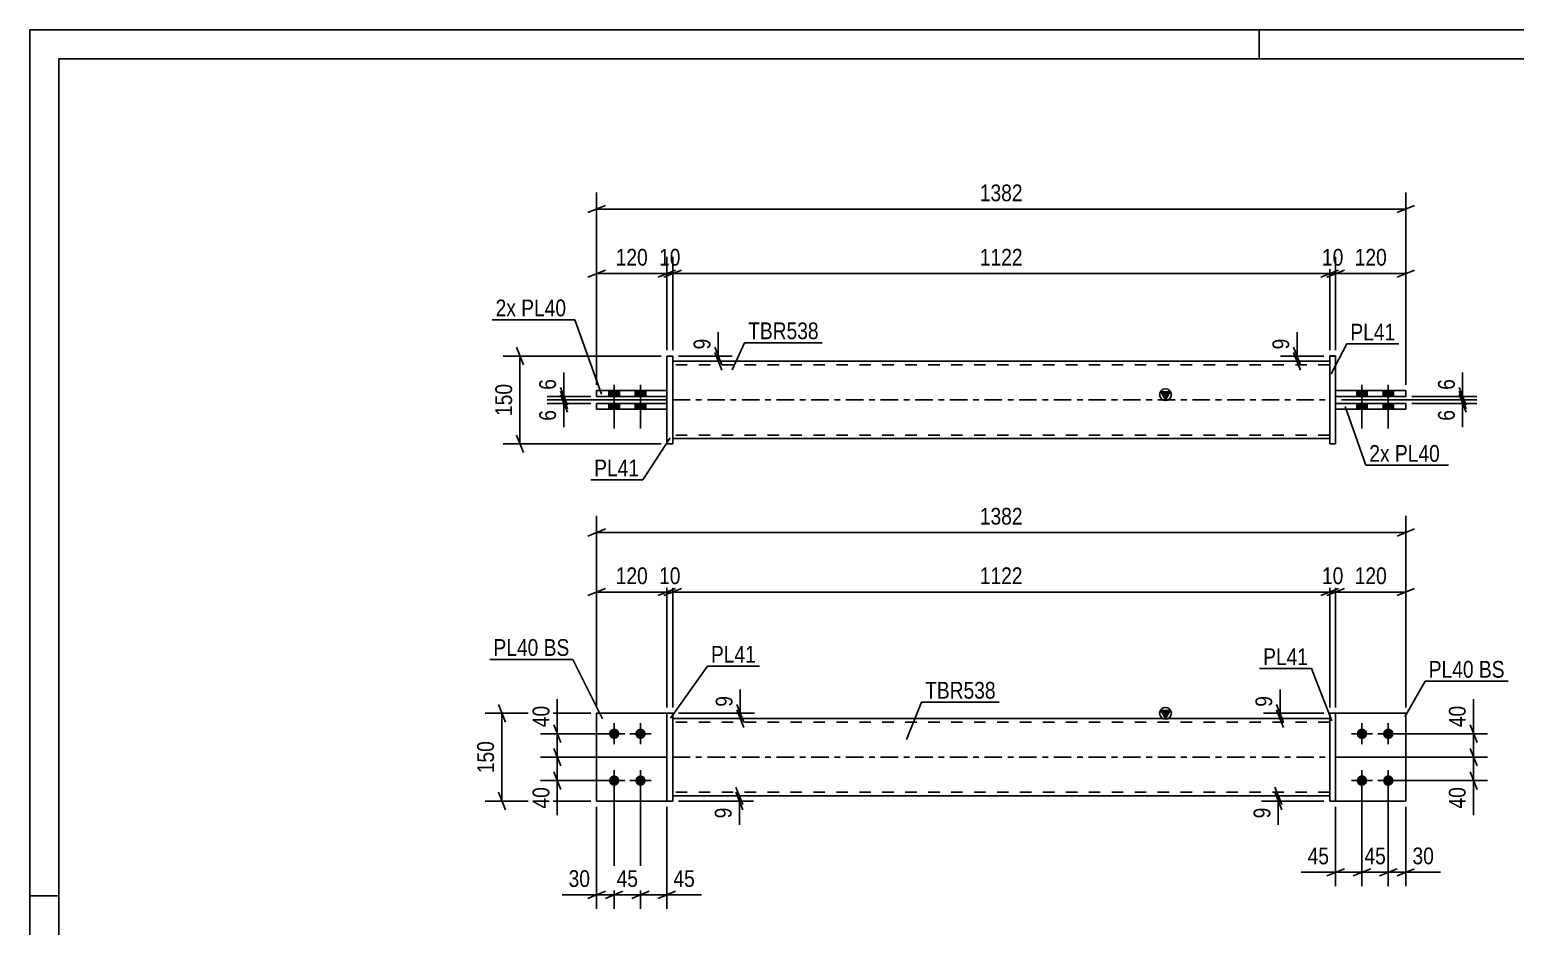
# Model space of a CAD drawing. Header units: millimetres. Extents: x 0 to 420, y 0 to 297.
# Drawn here: x 0 to 253.8, y 143.8 to 297 of the extents above; entities that cross this region are included whole.
import ezdxf

# ---------------------------------------------------------------- set-up
doc = ezdxf.new("R2010")
doc.units = ezdxf.units.MM
doc.linetypes.add('DXK_LINE_DOT2', pattern=[3.9198, 1.9599, -1.9599])
doc.linetypes.add('DXK_LINE_DOT3', pattern=[5.9187, 2.979, -0.9799, 0.9799, -0.9799])
doc.styles.add('Arial Narrow', font='ARIALN.TTF', dxfattribs={"height": 0.2})

# ---------------------------------------------------------------- blocks, each defined once
blk = doc.blocks.new('Unknown-581592509-1127')
at = {"color": 5, "linetype": 'Continuous'}
for p, q in [((420, 297), (0, 297)), ((0, 297), (0, 0)), ((0, 292), (0, 297)), ((210, 292), (210, 297)), ((415, 292), (5, 292)), ((5, 292), (5, 5)), ((5, 149), (0, 149))]:
    blk.add_line(p, q, dxfattribs=at)
blk = doc.blocks.new('Part-581592509-1392 - 1364')
at = {"color": 2, "linetype": 'Continuous'}
for p, q in [((222.08, 180.2), (223.08, 180.2)), ((222.08, 165.2), (222.08, 180.2)), ((223.08, 165.2), (223.08, 180.2)), ((222.08, 165.2), (223.08, 165.2)), ((222.08, 165.2), (223.08, 165.2))]:
    blk.add_line(p, q, dxfattribs=at)
at = {"color": 7, "linetype": 'DXK_LINE_DOT2'}
for p, q in [((222.08, 180.2), (223.08, 180.2)), ((222.08, 165.2), (222.08, 165.2)), ((223.08, 165.2), (223.08, 165.2)), ((223.08, 165.2), (223.08, 165.2))]:
    blk.add_line(p, q, dxfattribs=at)
blk = doc.blocks.new('Bolt-581592509-1403 - 1364')
at = {"linetype": 'Continuous'}
for points in [[(99.84, 175.8, -1), (99.84, 177.6, -1)], [(104.34, 175.8, -1), (104.34, 177.6, -1)], [(99.84, 167.8, -1), (99.84, 169.6, -1)], [(104.34, 167.8, -1), (104.34, 169.6, -1)]]:
    blk.add_hatch(color=1, dxfattribs=at).paths.add_polyline_path(points)
at = {"color": 1, "linetype": 'Continuous'}
for p, q in [((99.84, 174.9), (99.84, 178.5)), ((104.34, 174.9), (104.34, 178.5)), ((101.64, 176.7), (98.04, 176.7)), ((106.14, 176.7), (102.54, 176.7)), ((99.84, 166.9), (99.84, 170.5)), ((104.34, 166.9), (104.34, 170.5)), ((101.64, 168.7), (98.04, 168.7)), ((106.14, 168.7), (102.54, 168.7))]:
    blk.add_line(p, q, dxfattribs=at)
blk = doc.blocks.new('Bolt-581592509-1404 - 1364')
at = {"linetype": 'Continuous'}
for points in [[(227.58, 177.6), (227.77, 177.58), (227.95, 177.52), (228.11, 177.43), (228.25, 177.3), (228.36, 177.15), (228.44, 176.98), (228.48, 176.79), (228.48, 176.6), (228.44, 176.42), (228.36, 176.25), (228.25, 176.1), (228.11, 175.97), (227.95, 175.88), (227.77, 175.82), (227.58, 175.8), (227.4, 175.82), (227.22, 175.88), (227.05, 175.97), (226.91, 176.1), (226.8, 176.25), (226.73, 176.42), (226.69, 176.6), (226.69, 176.79), (226.73, 176.98), (226.8, 177.15), (226.91, 177.3), (227.05, 177.43), (227.22, 177.52), (227.4, 177.58)], [(232.08, 177.6), (232.27, 177.58), (232.45, 177.52), (232.61, 177.43), (232.75, 177.3), (232.86, 177.15), (232.94, 176.98), (232.98, 176.79), (232.98, 176.6), (232.94, 176.42), (232.86, 176.25), (232.75, 176.1), (232.61, 175.97), (232.45, 175.88), (232.27, 175.82), (232.08, 175.8), (231.9, 175.82), (231.72, 175.88), (231.55, 175.97), (231.41, 176.1), (231.3, 176.25), (231.23, 176.42), (231.19, 176.6), (231.19, 176.79), (231.23, 176.98), (231.3, 177.15), (231.41, 177.3), (231.55, 177.43), (231.72, 177.52), (231.9, 177.58)], [(227.58, 169.6), (227.77, 169.58), (227.95, 169.52), (228.11, 169.43), (228.25, 169.3), (228.36, 169.15), (228.44, 168.98), (228.48, 168.79), (228.48, 168.6), (228.44, 168.42), (228.36, 168.25), (228.25, 168.1), (228.11, 167.97), (227.95, 167.88), (227.77, 167.82), (227.58, 167.8), (227.4, 167.82), (227.22, 167.88), (227.05, 167.97), (226.91, 168.1), (226.8, 168.25), (226.73, 168.42), (226.69, 168.6), (226.69, 168.79), (226.73, 168.98), (226.8, 169.15), (226.91, 169.3), (227.05, 169.43), (227.22, 169.52), (227.4, 169.58)], [(232.08, 169.6), (232.27, 169.58), (232.45, 169.52), (232.61, 169.43), (232.75, 169.3), (232.86, 169.15), (232.94, 168.98), (232.98, 168.79), (232.98, 168.6), (232.94, 168.42), (232.86, 168.25), (232.75, 168.1), (232.61, 167.97), (232.45, 167.88), (232.27, 167.82), (232.08, 167.8), (231.9, 167.82), (231.72, 167.88), (231.55, 167.97), (231.41, 168.1), (231.3, 168.25), (231.23, 168.42), (231.19, 168.6), (231.19, 168.79), (231.23, 168.98), (231.3, 169.15), (231.41, 169.3), (231.55, 169.43), (231.72, 169.52), (231.9, 169.58)]]:
    blk.add_hatch(color=1, dxfattribs=at).paths.add_polyline_path(points)
at = {"color": 1, "linetype": 'Continuous'}
for p, q in [((227.58, 178.5), (227.58, 174.9)), ((232.08, 178.5), (232.08, 174.9)), ((225.78, 176.7), (229.38, 176.7)), ((230.28, 176.7), (233.88, 176.7)), ((227.58, 170.5), (227.58, 166.9)), ((232.08, 170.5), (232.08, 166.9)), ((225.78, 168.7), (229.38, 168.7)), ((230.28, 168.7), (233.88, 168.7))]:
    blk.add_line(p, q, dxfattribs=at)
blk = doc.blocks.new('Part-581592509-1409 - 1364')
at = {"color": 2, "linetype": 'Continuous'}
for p, q in [((109.84, 180.2), (108.84, 180.2)), ((108.84, 180.2), (108.84, 165.2)), ((109.84, 165.2), (109.84, 180.2)), ((108.84, 165.2), (109.84, 165.2))]:
    blk.add_line(p, q, dxfattribs=at)
blk = doc.blocks.new('Part-581592509-1424 - 1364')
at = {"color": 7, "linetype": 'DXK_LINE_DOT2'}
for p, q in [((108.84, 180.2), (96.84, 180.2)), ((96.84, 180.2), (96.84, 165.2)), ((108.84, 165.2), (108.84, 180.2)), ((96.84, 165.2), (108.84, 165.2))]:
    blk.add_line(p, q, dxfattribs=at)
blk = doc.blocks.new('Part-581592509-1429 - 1364')
at = {"color": 2, "linetype": 'Continuous'}
for p, q in [((108.84, 180.2), (96.84, 180.2)), ((96.84, 180.2), (96.84, 165.2)), ((96.84, 165.2), (108.84, 165.2))]:
    blk.add_line(p, q, dxfattribs=at)
at = {"color": 7, "linetype": 'DXK_LINE_DOT2'}
blk.add_line((108.84, 165.2), (108.84, 180.2), dxfattribs=at)
blk = doc.blocks.new('Part-581592509-1444 - 1364')
at = {"linetype": 'Continuous'}
blk.add_hatch(color=2, dxfattribs=at).paths.add_polyline_path([(194.02, 179.3), (193.22, 180.7), (194.82, 180.7)])
at = {"color": 2, "linetype": 'Continuous'}
for p, q in [((194.02, 179.3), (193.22, 180.7)), ((193.22, 180.7), (194.82, 180.7)), ((194.82, 180.7), (194.02, 179.3)), ((109.84, 179.3), (222.08, 179.3)), ((222.08, 166.1), (109.84, 166.1))]:
    blk.add_line(p, q, dxfattribs=at)
at = {"color": 7, "linetype": 'DXK_LINE_DOT2'}
for p, q in [((109.84, 166.1), (109.84, 179.3)), ((222.08, 178.7), (109.84, 178.7)), ((222.08, 179.3), (222.08, 166.1)), ((222.08, 166.7), (109.84, 166.7))]:
    blk.add_line(p, q, dxfattribs=at)
at = {"color": 7, "linetype": 'DXK_LINE_DOT3'}
blk.add_line((109.84, 172.7), (222.08, 172.7), dxfattribs=at)
at = {"color": 2, "linetype": 'Continuous'}
blk.add_circle((194.02, 180.2), 1, dxfattribs=at)
blk = doc.blocks.new('Part-581592509-1449 - 1364')
at = {"color": 2, "linetype": 'Continuous'}
for p, q in [((223.08, 180.2), (235.08, 180.2)), ((235.08, 180.2), (235.08, 180.2)), ((235.08, 165.2), (235.08, 180.2)), ((223.08, 165.2), (235.08, 165.2))]:
    blk.add_line(p, q, dxfattribs=at)
at = {"color": 7, "linetype": 'DXK_LINE_DOT2'}
for p, q in [((223.08, 180.2), (235.08, 180.2)), ((223.08, 165.2), (223.08, 180.2)), ((223.08, 165.2), (223.08, 165.2)), ((223.08, 165.2), (235.08, 165.2))]:
    blk.add_line(p, q, dxfattribs=at)
blk = doc.blocks.new('Part-581592509-1454 - 1364')
at = {"color": 7, "linetype": 'DXK_LINE_DOT2'}
for p, q in [((223.08, 180.2), (235.08, 180.2)), ((223.08, 165.2), (223.08, 180.2)), ((223.08, 180.2), (235.08, 180.2)), ((235.08, 180.2), (235.08, 180.2)), ((235.08, 180.2), (235.08, 165.2)), ((223.08, 165.2), (223.08, 165.2)), ((223.08, 165.2), (235.08, 165.2)), ((223.08, 165.2), (235.08, 165.2))]:
    blk.add_line(p, q, dxfattribs=at)
blk = doc.blocks.new('Part-581592509-1786 - 1771')
at = {"color": 2, "linetype": 'Continuous'}
for p, q in [((96.84, 235.34), (108.84, 235.34)), ((96.84, 234.34), (96.84, 235.34)), ((108.84, 234.34), (96.84, 234.34)), ((108.84, 235.34), (108.84, 234.34))]:
    blk.add_line(p, q, dxfattribs=at)
blk = doc.blocks.new('Part-581592509-1781 - 1771')
at = {"color": 2, "linetype": 'Continuous'}
for p, q in [((109.84, 241.24), (108.84, 241.24)), ((108.84, 241.24), (108.84, 226.24)), ((109.84, 226.24), (109.84, 241.24)), ((108.84, 226.24), (109.84, 226.24))]:
    blk.add_line(p, q, dxfattribs=at)
blk = doc.blocks.new('Part-581592509-1791 - 1771')
at = {"color": 2, "linetype": 'Continuous'}
for p, q in [((96.84, 233.14), (108.84, 233.14)), ((96.84, 232.14), (96.84, 233.14)), ((108.84, 232.14), (96.84, 232.14)), ((108.84, 233.14), (108.84, 232.14))]:
    blk.add_line(p, q, dxfattribs=at)
blk = doc.blocks.new('Bolt-581592509-1775 - 1771')
at = {"linetype": 'Continuous'}
for points in [[(98.94, 234.34), (100.74, 234.34), (100.74, 235.34), (98.94, 235.34)], [(98.94, 234.34), (100.74, 234.34), (100.74, 235.34), (98.94, 235.34)], [(103.44, 234.34), (105.24, 234.34), (105.24, 235.34), (103.44, 235.34)], [(103.44, 234.34), (105.24, 234.34), (105.24, 235.34), (103.44, 235.34)], [(98.94, 232.14), (100.74, 232.14), (100.74, 233.14), (98.94, 233.14)], [(98.94, 232.14), (100.74, 232.14), (100.74, 233.14), (98.94, 233.14)], [(103.44, 232.14), (105.24, 232.14), (105.24, 233.14), (103.44, 233.14)], [(103.44, 232.14), (105.24, 232.14), (105.24, 233.14), (103.44, 233.14)]]:
    blk.add_hatch(color=1, dxfattribs=at).paths.add_polyline_path(points)
at = {"color": 1, "linetype": 'Continuous'}
for p, q in [((99.84, 236.34), (99.84, 228.84)), ((99.84, 236.34), (99.84, 228.84)), ((104.34, 236.34), (104.34, 228.84)), ((104.34, 236.34), (104.34, 228.84)), ((98.94, 235.34), (98.94, 234.34)), ((98.94, 235.34), (98.94, 234.34)), ((100.74, 235.34), (100.74, 234.34)), ((100.74, 235.34), (100.74, 234.34)), ((103.44, 235.34), (103.44, 234.34)), ((103.44, 235.34), (103.44, 234.34)), ((105.24, 235.34), (105.24, 234.34)), ((105.24, 235.34), (105.24, 234.34)), ((98.94, 233.14), (98.94, 232.14)), ((98.94, 233.14), (98.94, 232.14)), ((100.74, 233.14), (100.74, 232.14)), ((100.74, 233.14), (100.74, 232.14)), ((103.44, 233.14), (103.44, 232.14)), ((103.44, 233.14), (103.44, 232.14)), ((105.24, 233.14), (105.24, 232.14)), ((105.24, 233.14), (105.24, 232.14))]:
    blk.add_line(p, q, dxfattribs=at)
blk = doc.blocks.new('Bolt-581592509-1776 - 1771')
at = {"linetype": 'Continuous'}
for points in [[(228.48, 235.35), (226.68, 235.35), (226.68, 234.35), (228.48, 234.35)], [(228.48, 235.34), (226.68, 235.34), (226.68, 234.34), (228.48, 234.34)], [(232.98, 235.35), (231.18, 235.35), (231.18, 234.35), (232.98, 234.35)], [(232.98, 235.34), (231.18, 235.34), (231.18, 234.34), (232.98, 234.34)], [(228.48, 233.15), (226.68, 233.15), (226.68, 232.15), (228.48, 232.15)], [(228.48, 233.14), (226.68, 233.14), (226.68, 232.14), (228.48, 232.14)], [(232.98, 233.15), (231.18, 233.15), (231.18, 232.15), (232.98, 232.15)], [(232.98, 233.14), (231.18, 233.14), (231.18, 232.14), (232.98, 232.14)]]:
    blk.add_hatch(color=1, dxfattribs=at).paths.add_polyline_path(points)
at = {"color": 1, "linetype": 'Continuous'}
for p, q in [((227.58, 236.35), (227.58, 228.85)), ((227.58, 236.34), (227.58, 228.84)), ((232.08, 236.35), (232.08, 228.85)), ((232.08, 236.34), (232.08, 228.84)), ((226.68, 235.35), (226.68, 234.35)), ((226.68, 235.34), (226.68, 234.34)), ((228.48, 235.35), (228.48, 234.35)), ((228.48, 235.34), (228.48, 234.34)), ((231.18, 235.35), (231.18, 234.35)), ((231.18, 235.34), (231.18, 234.34)), ((232.98, 235.35), (232.98, 234.35)), ((232.98, 235.34), (232.98, 234.34)), ((226.68, 233.15), (226.68, 232.15)), ((226.68, 233.14), (226.68, 232.14)), ((228.48, 233.15), (228.48, 232.15)), ((228.48, 233.14), (228.48, 232.14)), ((231.18, 233.15), (231.18, 232.15)), ((231.18, 233.14), (231.18, 232.14)), ((232.98, 233.15), (232.98, 232.15)), ((232.98, 233.14), (232.98, 232.14))]:
    blk.add_line(p, q, dxfattribs=at)
blk = doc.blocks.new('Part-581592509-1796 - 1771')
at = {"color": 2, "linetype": 'Continuous'}
for p, q in [((222.08, 241.25), (222.08, 226.25)), ((222.08, 241.25), (223.08, 241.25)), ((223.08, 226.25), (223.08, 241.25)), ((222.08, 226.25), (223.08, 226.25)), ((222.08, 226.24), (223.08, 226.24))]:
    blk.add_line(p, q, dxfattribs=at)
at = {"color": 7, "linetype": 'DXK_LINE_DOT2'}
for p, q in [((222.08, 241.24), (222.08, 241.25)), ((222.08, 241.24), (223.08, 241.24)), ((222.08, 226.25), (222.08, 226.24)), ((223.08, 226.24), (223.08, 226.25)), ((223.08, 226.25), (223.08, 226.24))]:
    blk.add_line(p, q, dxfattribs=at)
blk = doc.blocks.new('Part-581592509-1801 - 1771')
at = {"linetype": 'Continuous'}
blk.add_hatch(color=2, dxfattribs=at).paths.add_polyline_path([(194.02, 233.74), (193.22, 235.14), (194.82, 235.14)])
at = {"color": 2, "linetype": 'Continuous'}
for p, q in [((109.84, 240.34), (222.08, 240.34)), ((194.02, 233.74), (193.22, 235.14)), ((193.22, 235.14), (194.82, 235.14)), ((194.82, 235.14), (194.02, 233.74)), ((109.84, 227.14), (222.08, 227.14))]:
    blk.add_line(p, q, dxfattribs=at)
at = {"color": 7, "linetype": 'DXK_LINE_DOT2'}
for p, q in [((109.84, 240.34), (109.84, 227.14)), ((222.08, 239.74), (109.84, 239.74)), ((222.08, 240.34), (222.08, 227.14)), ((222.08, 227.74), (109.84, 227.74))]:
    blk.add_line(p, q, dxfattribs=at)
at = {"color": 7, "linetype": 'DXK_LINE_DOT3'}
blk.add_line((109.84, 233.74), (222.08, 233.74), dxfattribs=at)
at = {"color": 2, "linetype": 'Continuous'}
blk.add_circle((194.02, 234.64), 1, dxfattribs=at)
blk = doc.blocks.new('Part-581592509-1806 - 1771')
at = {"color": 2, "linetype": 'Continuous'}
for p, q in [((223.08, 233.15), (235.08, 233.15)), ((223.08, 232.15), (223.08, 233.15)), ((223.08, 232.15), (235.08, 232.15)), ((223.08, 232.14), (235.08, 232.14)), ((235.08, 232.15), (235.08, 233.15))]:
    blk.add_line(p, q, dxfattribs=at)
at = {"color": 7, "linetype": 'DXK_LINE_DOT2'}
for p, q in [((223.08, 233.14), (235.08, 233.14)), ((223.08, 232.14), (223.08, 232.15)), ((235.08, 232.15), (235.08, 232.14)), ((235.08, 232.14), (235.08, 232.15))]:
    blk.add_line(p, q, dxfattribs=at)
blk = doc.blocks.new('Part-581592509-1811 - 1771')
at = {"color": 2, "linetype": 'Continuous'}
for p, q in [((223.08, 235.35), (235.08, 235.35)), ((223.08, 234.35), (223.08, 235.35)), ((223.08, 234.35), (235.08, 234.35)), ((223.08, 234.34), (235.08, 234.34)), ((235.08, 234.35), (235.08, 235.35))]:
    blk.add_line(p, q, dxfattribs=at)
at = {"color": 7, "linetype": 'DXK_LINE_DOT2'}
for p, q in [((223.08, 235.34), (235.08, 235.34)), ((223.08, 234.34), (223.08, 234.35)), ((235.08, 234.35), (235.08, 234.34)), ((235.08, 234.34), (235.08, 234.35))]:
    blk.add_line(p, q, dxfattribs=at)
blk = doc.blocks.new('StraightDimension-581592509-1456 - 1364')
at = {"color": 7, "linetype": 'Continuous'}
for p, q in [((221.08, 180.2), (210.74, 180.2)), ((212.99, 181.7), (214.19, 178.7)), ((214.19, 177.8), (212.99, 180.8)), ((213.59, 179.3), (213.59, 180.2)), ((221.08, 179.3), (210.74, 179.3))]:
    blk.add_line(p, q, dxfattribs=at)
at = {"color": 0}
blk.add_wipeout([(212.84, 183.75), (208.64, 183.75), (208.64, 180.72), (212.84, 180.72)], dxfattribs=at)
at = {"color": 7, "linetype": 'Continuous'}
blk.add_line((213.59, 180.2), (213.59, 184.28), dxfattribs=at)
blk.add_line((213.59, 180.2), (213.59, 184.28), dxfattribs=at)
at = {"color": 3, "style": 'Arial Narrow'}
blk.add_text('9', height=2.86, rotation=90.0002, dxfattribs=at).set_placement((212.24, 181.32))
blk = doc.blocks.new('StraightDimension-581592509-1467 - 1364')
at = {"color": 7, "linetype": 'Continuous'}
for p, q in [((246.04, 178.2), (247.24, 175.2)), ((233.08, 176.7), (249.04, 176.7)), ((246.64, 172.7), (246.64, 176.7)), ((223.08, 172.7), (249.04, 172.7)), ((247.24, 171.2), (246.04, 174.2))]:
    blk.add_line(p, q, dxfattribs=at)
at = {"color": 0}
blk.add_wipeout([(245.89, 182.08), (241.69, 182.08), (241.69, 177.22), (245.89, 177.22)], dxfattribs=at)
at = {"color": 7, "linetype": 'Continuous'}
blk.add_line((246.64, 176.7), (246.64, 182.6), dxfattribs=at)
blk.add_line((246.64, 176.7), (246.64, 182.6), dxfattribs=at)
at = {"color": 3, "style": 'Arial Narrow'}
blk.add_text('40', height=2.863, rotation=90.0002, dxfattribs=at).set_placement((245.29, 177.82))
blk = doc.blocks.new('StraightDimension-581592509-1718 - 1364')
at = {"color": 7, "linetype": 'Continuous'}
for p, q in [((96.84, 181.2), (96.84, 203.77)), ((108.84, 181.2), (108.84, 203.77)), ((95.34, 200.32), (98.34, 201.52)), ((96.84, 200.92), (108.84, 200.92)), ((110.34, 201.52), (107.34, 200.32))]:
    blk.add_line(p, q, dxfattribs=at)
at = {"color": 0}
blk.add_wipeout([(106.18, 201.67), (106.18, 205.87), (99.5, 205.87), (99.5, 201.67)], dxfattribs=at)
at = {"color": 3, "style": 'Arial Narrow'}
blk.add_text('120', height=2.863, dxfattribs=at).set_placement((100.1, 202.27))
blk = doc.blocks.new('StraightDimension-581592509-1590 - 1364')
at = {"color": 7, "linetype": 'Continuous'}
for p, q in [((110.84, 180.2), (123.79, 180.2)), ((120.79, 181.7), (121.99, 178.7)), ((121.99, 177.8), (120.79, 180.8)), ((121.39, 179.3), (121.39, 180.2)), ((110.84, 179.3), (123.79, 179.3))]:
    blk.add_line(p, q, dxfattribs=at)
at = {"color": 0}
blk.add_wipeout([(120.64, 183.75), (116.44, 183.75), (116.44, 180.72), (120.64, 180.72)], dxfattribs=at)
at = {"color": 7, "linetype": 'Continuous'}
blk.add_line((121.39, 180.2), (121.39, 184.28), dxfattribs=at)
blk.add_line((121.39, 180.2), (121.39, 184.28), dxfattribs=at)
at = {"color": 3, "style": 'Arial Narrow'}
blk.add_text('9', height=2.86, rotation=90.0002, dxfattribs=at).set_placement((120.04, 181.32))
blk = doc.blocks.new('StraightDimension-581592509-1599 - 1364')
at = {"color": 7, "linetype": 'Continuous'}
for p, q in [((120.64, 167.6), (121.84, 164.6)), ((110.84, 166.1), (123.64, 166.1)), ((110.84, 165.2), (123.64, 165.2)), ((121.84, 163.7), (120.64, 166.7)), ((121.24, 165.2), (121.24, 166.1))]:
    blk.add_line(p, q, dxfattribs=at)
at = {"color": 0}
blk.add_wipeout([(120.49, 164.67), (116.29, 164.67), (116.29, 161.65), (120.49, 161.65)], dxfattribs=at)
at = {"color": 7, "linetype": 'Continuous'}
blk.add_line((121.24, 165.2), (121.24, 161.12), dxfattribs=at)
blk.add_line((121.24, 165.2), (121.24, 161.12), dxfattribs=at)
at = {"color": 3, "style": 'Arial Narrow'}
blk.add_text('9', height=2.86, rotation=90.0002, dxfattribs=at).set_placement((119.89, 162.25))
blk = doc.blocks.new('StraightDimension-581592509-1530 - 1364')
at = {"color": 7, "linetype": 'Continuous'}
for p, q in [((227.58, 167.7), (227.58, 150.65)), ((232.08, 167.7), (232.08, 150.65)), ((226.08, 152.45), (229.08, 153.65)), ((227.58, 153.05), (232.08, 153.05)), ((233.58, 153.65), (230.58, 152.45))]:
    blk.add_line(p, q, dxfattribs=at)
at = {"color": 0}
blk.add_wipeout([(232.26, 153.8), (232.26, 158), (227.4, 158), (227.4, 153.8)], dxfattribs=at)
at = {"color": 3, "style": 'Arial Narrow'}
blk.add_text('45', height=2.863, dxfattribs=at).set_placement((228, 154.4))
blk = doc.blocks.new('StraightDimension-581592509-1540 - 1364')
at = {"color": 7, "linetype": 'Continuous'}
for p, q in [((232.08, 167.7), (232.08, 150.65)), ((235.08, 164.2), (235.08, 150.65)), ((230.58, 152.45), (233.58, 153.65)), ((232.08, 153.05), (235.08, 153.05)), ((236.58, 153.65), (233.58, 152.45))]:
    blk.add_line(p, q, dxfattribs=at)
at = {"color": 0}
blk.add_wipeout([(240.46, 153.8), (240.46, 158), (235.61, 158), (235.61, 153.8)], dxfattribs=at)
at = {"color": 7, "linetype": 'Continuous'}
blk.add_line((235.08, 153.05), (240.99, 153.05), dxfattribs=at)
blk.add_line((235.08, 153.05), (240.99, 153.05), dxfattribs=at)
at = {"color": 3, "style": 'Arial Narrow'}
blk.add_text('30', height=2.863, dxfattribs=at).set_placement((236.21, 154.4))
blk = doc.blocks.new('StraightDimension-581592509-1653 - 1364')
at = {"color": 7, "linetype": 'Continuous'}
for p, q in [((223.08, 181.2), (223.08, 203.77)), ((235.08, 181.2), (235.08, 203.77)), ((221.58, 200.32), (224.58, 201.52)), ((223.08, 200.92), (235.08, 200.92)), ((236.58, 201.52), (233.58, 200.32))]:
    blk.add_line(p, q, dxfattribs=at)
at = {"color": 0}
blk.add_wipeout([(232.42, 201.67), (232.42, 205.87), (225.74, 205.87), (225.74, 201.67)], dxfattribs=at)
at = {"color": 3, "style": 'Arial Narrow'}
blk.add_text('120', height=2.863, dxfattribs=at).set_placement((226.34, 202.27))
blk = doc.blocks.new('StraightDimension-581592509-1692 - 1364')
at = {"color": 7, "linetype": 'Continuous'}
for p, q in [((109.84, 181.2), (109.84, 203.77)), ((222.08, 181.2), (222.08, 203.77)), ((111.34, 201.52), (108.34, 200.32)), ((109.84, 200.92), (222.08, 200.92)), ((220.58, 200.32), (223.58, 201.52))]:
    blk.add_line(p, q, dxfattribs=at)
at = {"color": 0}
blk.add_wipeout([(170.22, 201.67), (170.22, 205.87), (161.7, 205.87), (161.7, 201.67)], dxfattribs=at)
at = {"color": 3, "style": 'Arial Narrow'}
blk.add_text('1122', height=2.863, dxfattribs=at).set_placement((162.3, 202.27))
blk = doc.blocks.new('StraightDimension-581592509-1628 - 1364')
at = {"color": 7, "linetype": 'Continuous'}
for p, q in [((99.84, 167.7), (99.84, 146.78)), ((96.84, 164.2), (96.84, 146.78)), ((95.34, 148.58), (98.34, 149.78)), ((101.34, 149.78), (98.34, 148.58)), ((96.84, 149.18), (99.84, 149.18))]:
    blk.add_line(p, q, dxfattribs=at)
at = {"color": 0}
blk.add_wipeout([(96.31, 149.93), (96.31, 154.13), (91.46, 154.13), (91.46, 149.93)], dxfattribs=at)
at = {"color": 7, "linetype": 'Continuous'}
blk.add_line((96.84, 149.18), (90.93, 149.18), dxfattribs=at)
blk.add_line((96.84, 149.18), (90.93, 149.18), dxfattribs=at)
at = {"color": 3, "style": 'Arial Narrow'}
blk.add_text('30', height=2.863, dxfattribs=at).set_placement((92.06, 150.53))
blk = doc.blocks.new('StraightDimension-581592509-1514 - 1364')
at = {"color": 7, "linetype": 'Continuous'}
for p, q in [((227.58, 167.7), (227.58, 150.65)), ((223.08, 164.2), (223.08, 150.65)), ((221.58, 152.45), (224.58, 153.65)), ((223.08, 153.05), (227.58, 153.05)), ((229.08, 153.65), (226.08, 152.45))]:
    blk.add_line(p, q, dxfattribs=at)
at = {"color": 0}
blk.add_wipeout([(222.56, 153.8), (222.56, 158), (217.7, 158), (217.7, 153.8)], dxfattribs=at)
at = {"color": 7, "linetype": 'Continuous'}
blk.add_line((223.08, 153.05), (217.18, 153.05), dxfattribs=at)
blk.add_line((223.08, 153.05), (217.18, 153.05), dxfattribs=at)
at = {"color": 3, "style": 'Arial Narrow'}
blk.add_text('45', height=2.863, dxfattribs=at).set_placement((218.3, 154.4))
blk = doc.blocks.new('StraightDimension-581592509-1486 - 1364')
at = {"color": 7, "linetype": 'Continuous'}
for p, q in [((223.08, 172.7), (249.04, 172.7)), ((246.04, 174.2), (247.24, 171.2)), ((246.64, 168.7), (246.64, 172.7)), ((247.24, 167.2), (246.04, 170.2)), ((233.08, 168.7), (249.04, 168.7))]:
    blk.add_line(p, q, dxfattribs=at)
at = {"color": 0}
blk.add_wipeout([(245.89, 168.17), (241.69, 168.17), (241.69, 163.32), (245.89, 163.32)], dxfattribs=at)
at = {"color": 7, "linetype": 'Continuous'}
blk.add_line((246.64, 168.7), (246.64, 162.79), dxfattribs=at)
blk.add_line((246.64, 168.7), (246.64, 162.79), dxfattribs=at)
at = {"color": 3, "style": 'Arial Narrow'}
blk.add_text('40', height=2.863, rotation=90.0002, dxfattribs=at).set_placement((245.29, 163.92))
blk = doc.blocks.new('StraightDimension-581592509-1500 - 1364')
at = {"color": 7, "linetype": 'Continuous'}
for p, q in [((95.84, 180.2), (77.81, 180.2)), ((81.26, 178.7), (80.06, 181.7)), ((80.66, 165.2), (80.66, 180.2)), ((95.84, 165.2), (77.81, 165.2)), ((80.06, 166.7), (81.26, 163.7))]:
    blk.add_line(p, q, dxfattribs=at)
at = {"color": 0}
blk.add_wipeout([(79.91, 176.04), (75.71, 176.04), (75.71, 169.36), (79.91, 169.36)], dxfattribs=at)
at = {"color": 3, "style": 'Arial Narrow'}
blk.add_text('150', height=2.863, rotation=90.0002, dxfattribs=at).set_placement((79.31, 169.96))
blk = doc.blocks.new('StraightDimension-581592509-1554 - 1364')
at = {"color": 7, "linetype": 'Continuous'}
for p, q in [((212.68, 167.6), (213.88, 164.6)), ((221.08, 166.1), (210.43, 166.1)), ((221.08, 165.2), (210.43, 165.2)), ((213.88, 163.7), (212.68, 166.7)), ((213.28, 165.2), (213.28, 166.1))]:
    blk.add_line(p, q, dxfattribs=at)
at = {"color": 0}
blk.add_wipeout([(212.53, 164.67), (208.33, 164.67), (208.33, 161.65), (212.53, 161.65)], dxfattribs=at)
at = {"color": 7, "linetype": 'Continuous'}
blk.add_line((213.28, 165.2), (213.28, 161.12), dxfattribs=at)
blk.add_line((213.28, 165.2), (213.28, 161.12), dxfattribs=at)
at = {"color": 3, "style": 'Arial Narrow'}
blk.add_text('9', height=2.86, rotation=90.0002, dxfattribs=at).set_placement((211.93, 162.25))
blk = doc.blocks.new('StraightDimension-581592509-1563 - 1364')
at = {"color": 7, "linetype": 'Continuous'}
for p, q in [((89.52, 178.2), (90.72, 175.2)), ((98.84, 176.7), (87.27, 176.7)), ((90.12, 172.7), (90.12, 176.7)), ((108.84, 172.7), (87.27, 172.7)), ((90.72, 171.2), (89.52, 174.2))]:
    blk.add_line(p, q, dxfattribs=at)
at = {"color": 0}
blk.add_wipeout([(89.37, 182.08), (85.17, 182.08), (85.17, 177.22), (89.37, 177.22)], dxfattribs=at)
at = {"color": 7, "linetype": 'Continuous'}
blk.add_line((90.12, 176.7), (90.12, 182.6), dxfattribs=at)
blk.add_line((90.12, 176.7), (90.12, 182.6), dxfattribs=at)
at = {"color": 3, "style": 'Arial Narrow'}
blk.add_text('40', height=2.863, rotation=90.0002, dxfattribs=at).set_placement((88.77, 177.82))
blk = doc.blocks.new('StraightDimension-581592509-1576 - 1364')
at = {"color": 7, "linetype": 'Continuous'}
for p, q in [((108.84, 172.7), (87.27, 172.7)), ((89.52, 174.2), (90.72, 171.2)), ((90.12, 168.7), (90.12, 172.7)), ((90.72, 167.2), (89.52, 170.2)), ((98.84, 168.7), (87.27, 168.7))]:
    blk.add_line(p, q, dxfattribs=at)
at = {"color": 0}
blk.add_wipeout([(89.37, 168.17), (85.17, 168.17), (85.17, 163.32), (89.37, 163.32)], dxfattribs=at)
at = {"color": 7, "linetype": 'Continuous'}
blk.add_line((90.12, 168.7), (90.12, 162.79), dxfattribs=at)
blk.add_line((90.12, 168.7), (90.12, 162.79), dxfattribs=at)
at = {"color": 3, "style": 'Arial Narrow'}
blk.add_text('40', height=2.863, rotation=90.0002, dxfattribs=at).set_placement((88.77, 163.92))
blk = doc.blocks.new('StraightDimension-581592509-1608 - 1364')
at = {"color": 7, "linetype": 'Continuous'}
for p, q in [((104.34, 167.7), (104.34, 146.78)), ((108.84, 164.2), (108.84, 146.78)), ((102.84, 148.58), (105.84, 149.78)), ((110.34, 149.78), (107.34, 148.58)), ((104.34, 149.18), (108.84, 149.18))]:
    blk.add_line(p, q, dxfattribs=at)
at = {"color": 0}
blk.add_wipeout([(114.22, 149.93), (114.22, 154.13), (109.36, 154.13), (109.36, 149.93)], dxfattribs=at)
at = {"color": 7, "linetype": 'Continuous'}
blk.add_line((108.84, 149.18), (114.74, 149.18), dxfattribs=at)
blk.add_line((108.84, 149.18), (114.74, 149.18), dxfattribs=at)
at = {"color": 3, "style": 'Arial Narrow'}
blk.add_text('45', height=2.863, dxfattribs=at).set_placement((109.96, 150.53))
blk = doc.blocks.new('StraightDimension-581592509-1621 - 1364')
at = {"color": 7, "linetype": 'Continuous'}
for p, q in [((99.84, 167.7), (99.84, 146.78)), ((104.34, 167.7), (104.34, 146.78)), ((98.34, 148.58), (101.34, 149.78)), ((105.84, 149.78), (102.84, 148.58)), ((99.84, 149.18), (104.34, 149.18))]:
    blk.add_line(p, q, dxfattribs=at)
at = {"color": 0}
blk.add_wipeout([(104.52, 149.93), (104.52, 154.13), (99.66, 154.13), (99.66, 149.93)], dxfattribs=at)
at = {"color": 3, "style": 'Arial Narrow'}
blk.add_text('45', height=2.863, dxfattribs=at).set_placement((100.26, 150.53))
blk = doc.blocks.new('StraightDimension-581592509-1639 - 1364')
at = {"color": 7, "linetype": 'Continuous'}
for p, q in [((96.84, 181.2), (96.84, 213.94)), ((235.08, 181.2), (235.08, 213.94)), ((98.34, 211.69), (95.34, 210.49)), ((96.84, 211.09), (235.08, 211.09)), ((233.58, 210.49), (236.58, 211.69))]:
    blk.add_line(p, q, dxfattribs=at)
at = {"color": 0}
blk.add_wipeout([(170.22, 211.84), (170.22, 216.04), (161.7, 216.04), (161.7, 211.84)], dxfattribs=at)
at = {"color": 3, "style": 'Arial Narrow'}
blk.add_text('1382', height=2.863, dxfattribs=at).set_placement((162.3, 212.44))
blk = doc.blocks.new('StraightDimension-581592509-1675 - 1364')
at = {"color": 7, "linetype": 'Continuous'}
for p, q in [((222.08, 181.2), (222.08, 203.77)), ((223.08, 181.2), (223.08, 203.77)), ((220.58, 200.32), (223.58, 201.52)), ((224.58, 201.52), (221.58, 200.32)), ((222.08, 200.92), (223.08, 200.92))]:
    blk.add_line(p, q, dxfattribs=at)
at = {"color": 0}
blk.add_wipeout([(225.01, 201.67), (225.01, 205.87), (220.15, 205.87), (220.15, 201.67)], dxfattribs=at)
at = {"color": 3, "style": 'Arial Narrow'}
blk.add_text('10', height=2.863, dxfattribs=at).set_placement((220.75, 202.27))
blk = doc.blocks.new('StraightDimension-581592509-1701 - 1364')
at = {"color": 7, "linetype": 'Continuous'}
for p, q in [((108.84, 181.2), (108.84, 203.77)), ((109.84, 181.2), (109.84, 203.77)), ((107.34, 200.32), (110.34, 201.52)), ((111.34, 201.52), (108.34, 200.32)), ((108.84, 200.92), (109.84, 200.92))]:
    blk.add_line(p, q, dxfattribs=at)
at = {"color": 0}
blk.add_wipeout([(111.77, 201.67), (111.77, 205.87), (106.91, 205.87), (106.91, 201.67)], dxfattribs=at)
at = {"color": 3, "style": 'Arial Narrow'}
blk.add_text('10', height=2.863, dxfattribs=at).set_placement((107.51, 202.27))
blk = doc.blocks.new('StraightDimension-581592509-1824 - 1771')
at = {"color": 7, "linetype": 'Continuous'}
for p, q in [((108.84, 242.24), (108.84, 258.19)), ((109.84, 242.24), (109.84, 258.19)), ((107.34, 254.74), (110.34, 255.94)), ((111.34, 255.94), (108.34, 254.74)), ((108.84, 255.34), (109.84, 255.34))]:
    blk.add_line(p, q, dxfattribs=at)
at = {"color": 0}
blk.add_wipeout([(111.77, 256.09), (111.77, 260.29), (106.91, 260.29), (106.91, 256.09)], dxfattribs=at)
at = {"color": 3, "style": 'Arial Narrow'}
blk.add_text('10', height=2.863, dxfattribs=at).set_placement((107.51, 256.69))
blk = doc.blocks.new('StraightDimension-581592509-1834 - 1771')
at = {"color": 7, "linetype": 'Continuous'}
for p, q in [((96.84, 236.34), (96.84, 258.19)), ((108.84, 242.24), (108.84, 258.19)), ((95.34, 254.74), (98.34, 255.94)), ((96.84, 255.34), (108.84, 255.34)), ((110.34, 255.94), (107.34, 254.74))]:
    blk.add_line(p, q, dxfattribs=at)
at = {"color": 0}
blk.add_wipeout([(106.18, 256.09), (106.18, 260.29), (99.5, 260.29), (99.5, 256.09)], dxfattribs=at)
at = {"color": 3, "style": 'Arial Narrow'}
blk.add_text('120', height=2.863, dxfattribs=at).set_placement((100.1, 256.69))
blk = doc.blocks.new('StraightDimension-581592509-1939 - 1771')
at = {"color": 7, "linetype": 'Continuous'}
for p, q in [((224.08, 233.74), (247.18, 233.74)), ((236.08, 234.35), (247.18, 234.35)), ((244.18, 235.85), (245.38, 232.85)), ((245.38, 232.24), (244.18, 235.24)), ((244.78, 233.74), (244.78, 234.35))]:
    blk.add_line(p, q, dxfattribs=at)
at = {"color": 0}
blk.add_wipeout([(244.03, 237.9), (239.83, 237.9), (239.83, 234.87), (244.03, 234.87)], dxfattribs=at)
at = {"color": 7, "linetype": 'Continuous'}
blk.add_line((244.78, 234.35), (244.78, 238.42), dxfattribs=at)
blk.add_line((244.78, 234.35), (244.78, 238.42), dxfattribs=at)
at = {"color": 3, "style": 'Arial Narrow'}
blk.add_text('6', height=2.86, rotation=90.0002, dxfattribs=at).set_placement((243.43, 235.47))
blk = doc.blocks.new('StraightDimension-581592509-1875 - 1771')
at = {"color": 7, "linetype": 'Continuous'}
for p, q in [((107.84, 241.24), (80.9, 241.24)), ((84.35, 239.74), (83.15, 242.74)), ((83.75, 226.24), (83.75, 241.24)), ((107.84, 226.24), (80.9, 226.24)), ((83.15, 227.74), (84.35, 224.74))]:
    blk.add_line(p, q, dxfattribs=at)
at = {"color": 0}
blk.add_wipeout([(83, 237.09), (78.8, 237.09), (78.8, 230.4), (83, 230.4)], dxfattribs=at)
at = {"color": 3, "style": 'Arial Narrow'}
blk.add_text('150', height=2.863, rotation=90.0002, dxfattribs=at).set_placement((82.4, 231))
blk = doc.blocks.new('StraightDimension-581592509-1949 - 1771')
at = {"color": 7, "linetype": 'Continuous'}
for p, q in [((221.08, 241.24), (213.65, 241.24)), ((215.9, 242.74), (217.1, 239.74)), ((217.1, 238.84), (215.9, 241.84)), ((216.5, 240.34), (216.5, 241.24)), ((221.08, 240.34), (213.65, 240.34))]:
    blk.add_line(p, q, dxfattribs=at)
at = {"color": 0}
blk.add_wipeout([(215.75, 244.8), (211.55, 244.8), (211.55, 241.77), (215.75, 241.77)], dxfattribs=at)
at = {"color": 7, "linetype": 'Continuous'}
blk.add_line((216.5, 241.24), (216.5, 245.32), dxfattribs=at)
blk.add_line((216.5, 241.24), (216.5, 245.32), dxfattribs=at)
at = {"color": 3, "style": 'Arial Narrow'}
blk.add_text('9', height=2.86, rotation=90.0002, dxfattribs=at).set_placement((215.15, 242.37))
blk = doc.blocks.new('StraightDimension-581592509-1813 - 1771')
at = {"color": 7, "linetype": 'Continuous'}
for p, q in [((96.84, 236.34), (96.84, 269.19)), ((235.08, 236.35), (235.08, 269.19)), ((98.34, 266.94), (95.34, 265.74)), ((233.58, 265.74), (236.58, 266.94)), ((96.84, 266.34), (235.08, 266.34))]:
    blk.add_line(p, q, dxfattribs=at)
at = {"color": 0}
blk.add_wipeout([(170.22, 267.09), (170.22, 271.29), (161.7, 271.29), (161.7, 267.09)], dxfattribs=at)
at = {"color": 3, "style": 'Arial Narrow'}
blk.add_text('1382', height=2.863, dxfattribs=at).set_placement((162.3, 267.69))
blk = doc.blocks.new('StraightDimension-581592509-1844 - 1771')
at = {"color": 7, "linetype": 'Continuous'}
for p, q in [((109.84, 242.24), (109.84, 258.19)), ((222.08, 242.24), (222.08, 258.19)), ((111.34, 255.94), (108.34, 254.74)), ((109.84, 255.34), (222.08, 255.34)), ((220.58, 254.74), (223.58, 255.94))]:
    blk.add_line(p, q, dxfattribs=at)
at = {"color": 0}
blk.add_wipeout([(170.22, 256.09), (170.22, 260.29), (161.7, 260.29), (161.7, 256.09)], dxfattribs=at)
at = {"color": 3, "style": 'Arial Narrow'}
blk.add_text('1122', height=2.863, dxfattribs=at).set_placement((162.3, 256.69))
blk = doc.blocks.new('StraightDimension-581592509-1854 - 1771')
at = {"color": 7, "linetype": 'Continuous'}
for p, q in [((222.08, 242.24), (222.08, 258.19)), ((223.08, 242.24), (223.08, 258.19)), ((220.58, 254.74), (223.58, 255.94)), ((224.58, 255.94), (221.58, 254.74)), ((222.08, 255.34), (223.08, 255.34))]:
    blk.add_line(p, q, dxfattribs=at)
at = {"color": 0}
blk.add_wipeout([(225.01, 256.09), (225.01, 260.29), (220.15, 260.29), (220.15, 256.09)], dxfattribs=at)
at = {"color": 3, "style": 'Arial Narrow'}
blk.add_text('10', height=2.863, dxfattribs=at).set_placement((220.75, 256.69))
blk = doc.blocks.new('StraightDimension-581592509-1864 - 1771')
at = {"color": 7, "linetype": 'Continuous'}
for p, q in [((223.08, 242.24), (223.08, 258.19)), ((235.08, 236.35), (235.08, 258.19)), ((221.58, 254.74), (224.58, 255.94)), ((223.08, 255.34), (235.08, 255.34)), ((236.58, 255.94), (233.58, 254.74))]:
    blk.add_line(p, q, dxfattribs=at)
at = {"color": 0}
blk.add_wipeout([(232.42, 256.09), (232.42, 260.29), (225.74, 260.29), (225.74, 256.09)], dxfattribs=at)
at = {"color": 3, "style": 'Arial Narrow'}
blk.add_text('120', height=2.863, dxfattribs=at).set_placement((226.34, 256.69))
blk = doc.blocks.new('StraightDimension-581592509-1886 - 1771')
at = {"color": 7, "linetype": 'Continuous'}
for p, q in [((110.84, 241.24), (120.02, 241.24)), ((117.02, 242.74), (118.22, 239.74)), ((118.22, 238.84), (117.02, 241.84)), ((117.62, 240.34), (117.62, 241.24)), ((110.84, 240.34), (120.02, 240.34))]:
    blk.add_line(p, q, dxfattribs=at)
at = {"color": 0}
blk.add_wipeout([(116.87, 244.8), (112.67, 244.8), (112.67, 241.77), (116.87, 241.77)], dxfattribs=at)
at = {"color": 7, "linetype": 'Continuous'}
blk.add_line((117.62, 241.24), (117.62, 245.32), dxfattribs=at)
blk.add_line((117.62, 241.24), (117.62, 245.32), dxfattribs=at)
at = {"color": 3, "style": 'Arial Narrow'}
blk.add_text('9', height=2.86, rotation=90.0002, dxfattribs=at).set_placement((116.27, 242.37))
blk = doc.blocks.new('StraightDimension-581592509-1897 - 1771')
at = {"color": 7, "linetype": 'Continuous'}
for p, q in [((95.84, 234.34), (88.4, 234.34)), ((108.84, 233.74), (88.4, 233.74)), ((90.65, 235.84), (91.85, 232.84)), ((91.85, 232.24), (90.65, 235.24)), ((91.25, 233.74), (91.25, 234.34))]:
    blk.add_line(p, q, dxfattribs=at)
at = {"color": 0}
blk.add_wipeout([(90.5, 237.9), (86.3, 237.9), (86.3, 234.87), (90.5, 234.87)], dxfattribs=at)
at = {"color": 7, "linetype": 'Continuous'}
blk.add_line((91.25, 234.34), (91.25, 238.42), dxfattribs=at)
blk.add_line((91.25, 234.34), (91.25, 238.42), dxfattribs=at)
at = {"color": 3, "style": 'Arial Narrow'}
blk.add_text('6', height=2.86, rotation=90.0002, dxfattribs=at).set_placement((89.9, 235.47))
blk = doc.blocks.new('StraightDimension-581592509-1913 - 1771')
at = {"color": 7, "linetype": 'Continuous'}
for p, q in [((108.84, 233.74), (88.4, 233.74)), ((90.65, 235.24), (91.85, 232.24)), ((91.85, 231.64), (90.65, 234.64)), ((91.25, 233.14), (91.25, 233.74)), ((95.84, 233.14), (88.4, 233.14))]:
    blk.add_line(p, q, dxfattribs=at)
at = {"color": 0}
blk.add_wipeout([(90.5, 232.62), (86.3, 232.62), (86.3, 229.59), (90.5, 229.59)], dxfattribs=at)
at = {"color": 7, "linetype": 'Continuous'}
blk.add_line((91.25, 233.14), (91.25, 229.07), dxfattribs=at)
blk.add_line((91.25, 233.14), (91.25, 229.07), dxfattribs=at)
at = {"color": 3, "style": 'Arial Narrow'}
blk.add_text('6', height=2.86, rotation=90.0002, dxfattribs=at).set_placement((89.9, 230.19))
blk = doc.blocks.new('StraightDimension-581592509-1930 - 1771')
at = {"color": 7, "linetype": 'Continuous'}
for p, q in [((224.08, 233.74), (247.18, 233.74)), ((244.18, 235.24), (245.38, 232.24)), ((245.38, 231.65), (244.18, 234.65)), ((244.78, 233.15), (244.78, 233.74)), ((236.08, 233.15), (247.18, 233.15))]:
    blk.add_line(p, q, dxfattribs=at)
at = {"color": 0}
blk.add_wipeout([(244.03, 232.62), (239.83, 232.62), (239.83, 229.59), (244.03, 229.59)], dxfattribs=at)
at = {"color": 7, "linetype": 'Continuous'}
blk.add_line((244.78, 233.15), (244.78, 229.07), dxfattribs=at)
blk.add_line((244.78, 233.15), (244.78, 229.07), dxfattribs=at)
at = {"color": 3, "style": 'Arial Narrow'}
blk.add_text('6', height=2.86, rotation=90.0002, dxfattribs=at).set_placement((243.43, 230.19))
blk = doc.blocks.new('Mark-581592509-1387 - 1364')
at = {"color": 0}
blk.add_wipeout([(218.37, 188.44), (218.37, 191.44), (210.7, 191.44), (210.7, 188.44)], dxfattribs=at)
blk.add_wipeout([(218.37, 188.44), (218.37, 191.44), (210.7, 191.44), (210.7, 188.44)], dxfattribs=at)
at = {"color": 30, "linetype": 'Continuous'}
for p in [(210.1, 187.84), (222.42, 178.92)]:
    blk.add_line(p, (218.97, 187.84), dxfattribs=at)
at = {"color": 3, "style": 'Arial Narrow'}
blk.add_text('PL41', height=2.863, dxfattribs=at).set_placement((210.7, 188.44))
blk = doc.blocks.new('Mark-581592509-1405 - 1364')
at = {"color": 0}
blk.add_wipeout([(124.04, 188.85), (124.04, 191.85), (116.37, 191.85), (116.37, 188.85)], dxfattribs=at)
blk.add_wipeout([(124.04, 188.85), (124.04, 191.85), (116.37, 191.85), (116.37, 188.85)], dxfattribs=at)
at = {"color": 30, "linetype": 'Continuous'}
for p, q in [((109.48, 179.39), (115.77, 188.25)), ((115.77, 188.25), (124.64, 188.25))]:
    blk.add_line(p, q, dxfattribs=at)
at = {"color": 3, "style": 'Arial Narrow'}
blk.add_text('PL41', height=2.863, dxfattribs=at).set_placement((116.37, 188.85))
blk = doc.blocks.new('Mark-581592509-1440 - 1364')
at = {"color": 0}
blk.add_wipeout([(165.01, 182.7), (165.01, 185.7), (152.96, 185.7), (152.96, 182.7)], dxfattribs=at)
blk.add_wipeout([(165.01, 182.7), (165.01, 185.7), (152.96, 185.7), (152.96, 182.7)], dxfattribs=at)
at = {"color": 30, "linetype": 'Continuous'}
for p, q in [((149.75, 175.75), (152.36, 182.1)), ((152.36, 182.1), (165.61, 182.1))]:
    blk.add_line(p, q, dxfattribs=at)
at = {"color": 3, "style": 'Arial Narrow'}
blk.add_text('TBR538', height=2.863, dxfattribs=at).set_placement((152.96, 182.7))
blk = doc.blocks.new('MarkSet-581592509-1756 - 1364')
at = {"color": 0}
blk.add_wipeout([(86.9, 190.01), (86.9, 193.01), (79.22, 193.01), (79.22, 190.01)], dxfattribs=at)
blk.add_wipeout([(86.9, 190.01), (86.9, 193.01), (79.22, 193.01), (79.22, 190.01)], dxfattribs=at)
blk.add_wipeout([(92.18, 190.01), (92.18, 193.01), (87.8, 193.01), (87.8, 190.01)], dxfattribs=at)
blk.add_wipeout([(92.18, 190.01), (92.18, 193.01), (87.8, 193.01), (87.8, 190.01)], dxfattribs=at)
at = {"color": 30, "linetype": 'Continuous'}
for p in [(78.62, 189.41), (97.87, 179.26)]:
    blk.add_line(p, (92.78, 189.41), dxfattribs=at)
at = {"color": 3, "style": 'Arial Narrow'}
for s, p in [('PL40', (79.22, 190.01)), ('BS', (87.8, 190.01))]:
    blk.add_text(s, height=2.863, dxfattribs=at).set_placement(p)
blk = doc.blocks.new('MarkSet-581592509-1762 - 1364')
at = {"color": 0}
blk.add_wipeout([(246.66, 186.28), (246.66, 189.28), (238.99, 189.28), (238.99, 186.28)], dxfattribs=at)
blk.add_wipeout([(246.66, 186.28), (246.66, 189.28), (238.99, 189.28), (238.99, 186.28)], dxfattribs=at)
at = {"color": 30, "linetype": 'Continuous'}
blk.add_line((234.89, 179.62), (238.39, 185.68), dxfattribs=at)
at = {"color": 0}
blk.add_wipeout([(251.94, 186.28), (251.94, 189.28), (247.56, 189.28), (247.56, 186.28)], dxfattribs=at)
blk.add_wipeout([(251.94, 186.28), (251.94, 189.28), (247.56, 189.28), (247.56, 186.28)], dxfattribs=at)
at = {"color": 30, "linetype": 'Continuous'}
blk.add_line((238.39, 185.68), (252.54, 185.68), dxfattribs=at)
at = {"color": 3, "style": 'Arial Narrow'}
for s, p in [('PL40', (238.99, 186.28)), ('BS', (247.56, 186.28))]:
    blk.add_text(s, height=2.863, dxfattribs=at).set_placement(p)
blk = doc.blocks.new('Mark-581592509-1777 - 1771')
at = {"color": 0}
blk.add_wipeout([(104.11, 220.69), (104.11, 223.69), (96.43, 223.69), (96.43, 220.69)], dxfattribs=at)
blk.add_wipeout([(104.11, 220.69), (104.11, 223.69), (96.43, 223.69), (96.43, 220.69)], dxfattribs=at)
at = {"color": 30, "linetype": 'Continuous'}
for p in [(109.41, 227.28), (95.83, 220.09)]:
    blk.add_line(p, (104.71, 220.09), dxfattribs=at)
at = {"color": 3, "style": 'Arial Narrow'}
blk.add_text('PL41', height=2.863, dxfattribs=at).set_placement((96.43, 220.69))
blk = doc.blocks.new('Mark-581592509-1792 - 1771')
at = {"color": 0}
blk.add_wipeout([(233.28, 243.9), (233.28, 246.9), (225.6, 246.9), (225.6, 243.9)], dxfattribs=at)
blk.add_wipeout([(233.28, 243.9), (233.28, 246.9), (225.6, 246.9), (225.6, 243.9)], dxfattribs=at)
at = {"color": 30, "linetype": 'Continuous'}
for p, q in [((222.31, 238.22), (225, 243.3)), ((225, 243.3), (233.88, 243.3))]:
    blk.add_line(p, q, dxfattribs=at)
at = {"color": 3, "style": 'Arial Narrow'}
blk.add_text('PL41', height=2.863, dxfattribs=at).set_placement((225.6, 243.9))
blk = doc.blocks.new('Mark-581592509-1797 - 1771')
at = {"color": 0}
blk.add_wipeout([(134.78, 244.12), (134.78, 247.12), (122.73, 247.12), (122.73, 244.12)], dxfattribs=at)
blk.add_wipeout([(134.78, 244.12), (134.78, 247.12), (122.73, 247.12), (122.73, 244.12)], dxfattribs=at)
at = {"color": 30, "linetype": 'Continuous'}
for p, q in [((120.02, 238.86), (122.13, 243.52)), ((122.13, 243.52), (135.38, 243.52))]:
    blk.add_line(p, q, dxfattribs=at)
at = {"color": 3, "style": 'Arial Narrow'}
blk.add_text('TBR538', height=2.863, dxfattribs=at).set_placement((122.73, 244.12))
blk = doc.blocks.new('MarkSet-581592509-1981 - 1771')
at = {"color": 30, "linetype": 'Continuous'}
blk.add_line((97.69, 234.73), (93.13, 247.43), dxfattribs=at)
at = {"color": 0}
blk.add_wipeout([(83.06, 248.03), (83.06, 251.03), (79.59, 251.03), (79.59, 248.03)], dxfattribs=at)
blk.add_wipeout([(83.06, 248.03), (83.06, 251.03), (79.59, 251.03), (79.59, 248.03)], dxfattribs=at)
blk.add_wipeout([(91.63, 248.03), (91.63, 251.03), (83.96, 251.03), (83.96, 248.03)], dxfattribs=at)
blk.add_wipeout([(91.63, 248.03), (91.63, 251.03), (83.96, 251.03), (83.96, 248.03)], dxfattribs=at)
at = {"color": 30, "linetype": 'Continuous'}
blk.add_line((78.99, 247.43), (93.13, 247.43), dxfattribs=at)
at = {"color": 3, "style": 'Arial Narrow'}
for s, p in [('2x', (79.59, 248.03)), ('PL40', (83.96, 248.03))]:
    blk.add_text(s, height=2.863, dxfattribs=at).set_placement(p)
blk = doc.blocks.new('MarkSet-581592509-1987 - 1771')
at = {"color": 0}
blk.add_wipeout([(232.31, 223.17), (232.31, 226.17), (228.83, 226.17), (228.83, 223.17)], dxfattribs=at)
blk.add_wipeout([(232.31, 223.17), (232.31, 226.17), (228.83, 226.17), (228.83, 223.17)], dxfattribs=at)
at = {"color": 30, "linetype": 'Continuous'}
blk.add_line((224.7, 232.6), (228.23, 222.57), dxfattribs=at)
at = {"color": 0}
blk.add_wipeout([(240.88, 223.17), (240.88, 226.17), (233.21, 226.17), (233.21, 223.17)], dxfattribs=at)
blk.add_wipeout([(240.88, 223.17), (240.88, 226.17), (233.21, 226.17), (233.21, 223.17)], dxfattribs=at)
at = {"color": 30, "linetype": 'Continuous'}
blk.add_line((228.23, 222.57), (242.38, 222.57), dxfattribs=at)
at = {"color": 3, "style": 'Arial Narrow'}
for s, p in [('2x', (228.83, 223.17)), ('PL40', (233.21, 223.17))]:
    blk.add_text(s, height=2.863, dxfattribs=at).set_placement(p)

msp = doc.modelspace()

# ---------------------------------------------------------------- block references
for name in ['Unknown-581592509-1127', 'Part-581592509-1781 - 1771', 'Part-581592509-1796 - 1771', 'Part-581592509-1801 - 1771', 'Bolt-581592509-1775 - 1771', 'Bolt-581592509-1776 - 1771', 'Part-581592509-1786 - 1771', 'Part-581592509-1811 - 1771', 'Part-581592509-1791 - 1771', 'Part-581592509-1806 - 1771', 'Part-581592509-1424 - 1364', 'Part-581592509-1429 - 1364', 'Part-581592509-1409 - 1364', 'Part-581592509-1444 - 1364', 'Part-581592509-1392 - 1364', 'Part-581592509-1449 - 1364', 'Part-581592509-1454 - 1364', 'Bolt-581592509-1403 - 1364', 'Bolt-581592509-1404 - 1364']:
    msp.add_blockref(name, (0, 0))

# ---------------------------------------------------------------- next in the draw order: block references
for name in ['StraightDimension-581592509-1824 - 1771', 'StraightDimension-581592509-1949 - 1771', 'StraightDimension-581592509-1939 - 1771', 'StraightDimension-581592509-1718 - 1364', 'StraightDimension-581592509-1456 - 1364', 'StraightDimension-581592509-1467 - 1364', 'StraightDimension-581592509-1628 - 1364', 'StraightDimension-581592509-1599 - 1364', 'StraightDimension-581592509-1530 - 1364']:
    msp.add_blockref(name, (0, 0))

# ---------------------------------------------------------------- next in the draw order: block references
for name in ['StraightDimension-581592509-1834 - 1771', 'StraightDimension-581592509-1653 - 1364', 'StraightDimension-581592509-1590 - 1364', 'StraightDimension-581592509-1500 - 1364', 'StraightDimension-581592509-1514 - 1364', 'StraightDimension-581592509-1540 - 1364']:
    msp.add_blockref(name, (0, 0))

# ---------------------------------------------------------------- next in the draw order: block references
for name in ['StraightDimension-581592509-1875 - 1771', 'StraightDimension-581592509-1692 - 1364', 'StraightDimension-581592509-1486 - 1364', 'StraightDimension-581592509-1554 - 1364']:
    msp.add_blockref(name, (0, 0))

# ---------------------------------------------------------------- next in the draw order: block references
for name in ['StraightDimension-581592509-1813 - 1771', 'Mark-581592509-1777 - 1771', 'StraightDimension-581592509-1563 - 1364']:
    msp.add_blockref(name, (0, 0))

# ---------------------------------------------------------------- next in the draw order: block references
for name in ['StraightDimension-581592509-1844 - 1771', 'StraightDimension-581592509-1897 - 1771', 'StraightDimension-581592509-1639 - 1364', 'StraightDimension-581592509-1576 - 1364']:
    msp.add_blockref(name, (0, 0))

# ---------------------------------------------------------------- next in the draw order: block references
for name in ['StraightDimension-581592509-1854 - 1771', 'StraightDimension-581592509-1886 - 1771', 'StraightDimension-581592509-1913 - 1771', 'StraightDimension-581592509-1701 - 1364', 'StraightDimension-581592509-1675 - 1364', 'MarkSet-581592509-1756 - 1364', 'MarkSet-581592509-1762 - 1364', 'Mark-581592509-1440 - 1364', 'StraightDimension-581592509-1608 - 1364']:
    msp.add_blockref(name, (0, 0))

# ---------------------------------------------------------------- next in the draw order: block references
for name in ['StraightDimension-581592509-1864 - 1771', 'MarkSet-581592509-1981 - 1771', 'Mark-581592509-1797 - 1771', 'Mark-581592509-1405 - 1364', 'Mark-581592509-1387 - 1364', 'StraightDimension-581592509-1621 - 1364']:
    msp.add_blockref(name, (0, 0))

# ---------------------------------------------------------------- next in the draw order: block references
for name in ['Mark-581592509-1792 - 1771', 'StraightDimension-581592509-1930 - 1771']:
    msp.add_blockref(name, (0, 0))

# ---------------------------------------------------------------- next in the draw order: block references
msp.add_blockref('MarkSet-581592509-1987 - 1771', (0, 0))

doc.saveas('drawing.dxf')
